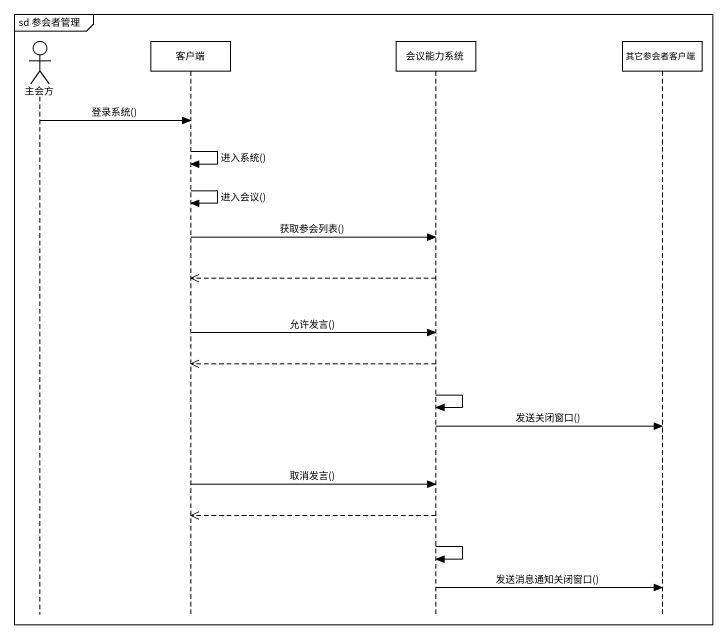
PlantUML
@startuml
mainframe sd 参会者管理
hide footbox
actor 主会方
participant 客户端
participant 会议能力系统
participant 其它参会者客户端

主会方 -> 客户端 : 登录系统()
客户端 -> 客户端 : 进入系统()
客户端 -> 客户端 : 进入会议()
客户端 -> 会议能力系统 : 获取参会列表()
会议能力系统 -->> 客户端
客户端 -> 会议能力系统 : 允许发言()
会议能力系统 -->> 客户端
会议能力系统 -> 会议能力系统
会议能力系统 -> 其它参会者客户端 : 发送关闭窗口()
客户端 -> 会议能力系统 : 取消发言()
会议能力系统 -->> 客户端
会议能力系统 -> 会议能力系统
会议能力系统 -> 其它参会者客户端 : 发送消息通知关闭窗口()
@enduml
